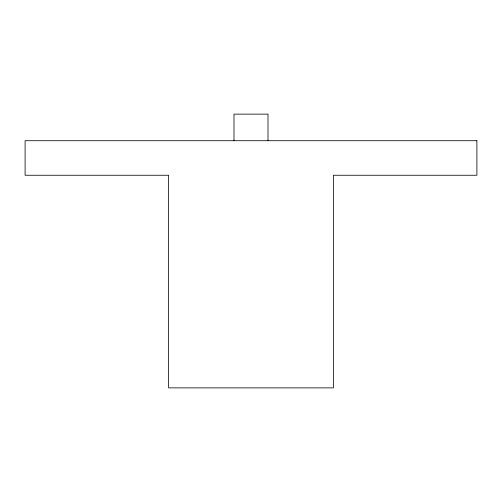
<?xml version="1.0" encoding="UTF-8"?>
<svg xmlns="http://www.w3.org/2000/svg" width="502" height="502" viewBox="0 0 502 502"><rect width="100%" height="100%" fill="white"/><g stroke="black" fill="none" stroke-linecap="round" stroke-linejoin="round"><path stroke-width="0.75" d="M268.005 140.711L268.005 114.13L233.995 114.13L233.995 140.711M476.9 140.711L25.1 140.711L25.1 175.254L168.616 175.254L168.616 387.87L333.384 387.87L333.384 175.254L476.9 175.254L476.9 140.711"/></g></svg>
